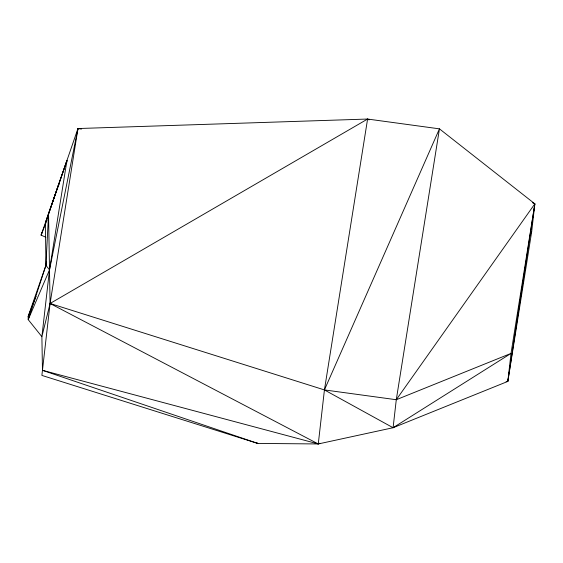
<?xml version="1.0" encoding="UTF-8"?>
<svg xmlns="http://www.w3.org/2000/svg" width="563" height="563" viewBox="0 0 563 563"><rect width="100%" height="100%" fill="white"/><g stroke="black" fill="none" stroke-linecap="round" stroke-linejoin="round"><path stroke-width="0.84" d="M58.636 185.783L58.819 184.038L48.552 213.905L45.92 265.363L28.206 319.629L41.887 336.688L42.464 370.313L257.798 443.426L318.271 443.954L393.087 427.725L507.826 381.411L531.662 231.836L534.85 203.827L439.443 128.85L367.59 119.046L77.954 128.54L45.413 222.948L45.92 265.363L28.15 316.476L28.206 319.629L49.502 269.867L77.954 128.54L81.424 129.082M45.87 237.234L41.106 235.158L66.92 160.575L49.502 269.867L41.887 336.688L50.079 303.485L77.954 128.54L77.757 130.271M48.552 213.905L50.079 303.485L41.88 375.408L257.798 443.426L256.278 442.532M66.624 163.179L66.92 160.575L45.413 222.948M369.117 119.884L367.59 119.046L50.079 303.485L324.429 389.92L393.087 427.725L396.282 399.723L439.443 128.85L324.429 389.92L318.271 443.954L42.464 370.313M506.095 381.679L507.826 381.411L511.014 353.409L534.85 203.827L532.485 202.701M507.826 381.411L534.85 203.827L396.282 399.723L324.429 389.92L367.59 119.046M46.659 261.929L45.92 265.363L49.502 269.867M42.134 232.167L41.106 235.158L47.123 219.83M28.15 316.476L36.067 296.314M530.698 233.3L531.662 231.836M393.087 427.725L511.014 353.409L396.282 399.723M319.861 443.215L318.271 443.954L50.079 303.485"/></g></svg>
